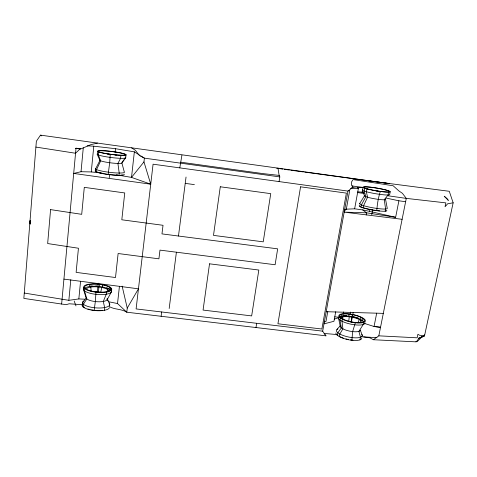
<?xml version="1.0" encoding="UTF-8"?>
<svg xmlns="http://www.w3.org/2000/svg" width="477" height="477" viewBox="0 0 477 477"><rect width="100%" height="100%" fill="white"/><g stroke="black" fill="none" stroke-linecap="round" stroke-linejoin="round"><path stroke-width="0.72" d="M424.542 334.8L424.53 335.796L421.239 337.412L422.187 336.523M82.712 304.326L81.454 304.69L69.183 303.771L66.279 304.654L61.628 304.046L76.022 148.138L80.905 148.878L90.994 144.597L97.445 143.082L389.447 183.603L304.708 172.108M24.273 293.045L68.849 300.325L70.799 279.766M140.626 155.776L144.394 158.143L143.965 161.894L150.732 184.188L73.691 173.437L81.024 171.714L83.284 147.792M68.849 300.325L78.836 298.924L80.541 281.519M81.024 171.714L91.268 171.935L93.79 146.189L115.506 148.711L134.353 151.835L139.373 154.989M83.624 288.585A14.083 4.198 4.8 0 0 83.564 289.682L84.471 290.827A14.083 4.198 4.8 0 0 101.202 294.607A14.083 4.198 4.8 0 0 111.385 290.684L111.612 288.579L110.598 287.464A14.095 4.156 4.8 0 0 103.02 284.686L99.544 284.143A14.095 4.156 4.8 0 0 83.773 287.542L83.564 289.682L86.134 298.012L86.826 298.906A10.661 3.297 4.6 0 0 99.472 301.792A10.661 3.297 4.6 0 0 107.2 298.685L109.668 303.861L109.454 305.87M124.02 174.111A14.632 1.944 6.9 0 1 113.764 175.113A14.632 1.944 6.9 0 1 96.3 171.917L95.299 171.303L95.531 168.989A14.644 1.902 6.9 0 1 95.525 168.488M109.448 307.695A13.72 4.394 4.5 0 1 97.672 310.742A13.72 4.394 4.5 0 1 83.135 306.979L82.259 305.793L82.527 303.068A13.732 4.347 4.5 0 1 83.576 300.909M125.689 155.961L125.845 154.482L124.747 153.964A14.417 1.52 7.2 0 0 116.883 152.199L113.329 151.662A14.417 1.52 7.2 0 0 97.582 151.418L97.284 154.423L99.931 160.409L100.713 160.838A11.144 1.306 7.1 0 0 112.59 163.08A11.144 1.306 7.1 0 0 121.903 163.039L125.684 157.869L126.006 154.9M83.773 287.542L84.679 288.674L84.471 290.827L86.826 298.906L83.409 304.248L83.135 306.979M96.3 171.917L96.533 169.597L100.713 160.838L98.274 154.947L98.578 151.93L97.582 151.418M89.622 286.492L89.837 284.393M348.717 321.742L349.224 316.758L351.925 317.175A10.798 3.118 11.7 0 1 359.282 319.512L360.94 320.484A10.798 3.118 11.7 0 1 362.323 322.333M94.106 310.497L95.34 301.577L95.972 292.139M108.13 174.51L109.704 162.735L110.247 154.315M97.344 292.401L98.298 283.213M109.239 177.849L109.609 174.254M85.437 287.762A13.201 3.929 4.8 0 1 99.216 286.474L99.437 284.387L102.698 284.894A13.213 3.894 4.8 0 1 109.805 287.5L110.753 288.543L110.604 289.95M115.124 152.348L115.506 148.711M110.527 290.654L109.579 289.599A13.201 3.929 4.8 0 0 102.477 286.981L102.698 284.894M104.356 310.3L104.648 307.564L103.276 301.476L106.264 294.226L106.496 292.073M120.902 155.305L120.58 158.316L117.92 163.444L119.208 173.038L118.964 175.357M109.579 289.599L109.805 287.5M368.471 180.825L449.28 191.289L453.15 202.803L447.629 203.792L445.047 206.75L445.87 202.88L406.291 198.384L402.397 193.304L398.933 190.955L393.131 185.744L353.052 179.585L351.603 181.856L351.454 184.909L353.052 187.062L347.989 191.092L322.673 331.163L325.958 335.838L126.781 312.208L117.527 303.551L119.441 286.26M134.353 151.835L131.515 177.402L150.732 184.188M122.136 286.128L127.252 308.1L126.781 312.208C121.462 308.762 114.784 309.728 109.346 306.628M161.119 316.281L161.661 311.97M179.799 167.886L181.916 155.138M169.18 308.5L176.401 252.202M178.476 236.032L186.042 177.039M98.292 292.168L98.977 287.017L101.756 287.452A11.227 3.345 4.8 0 1 107.802 289.688L108.601 290.582L108.017 291.924M255.994 327.538L256.668 323.293M279.081 181.582L279.814 176.913L279.045 174.856L277.996 168.238L276.863 168.303L279.069 168.608M351.042 322.106L351.925 317.175M327.794 311.392L325.964 321.516L323.949 322.029M30.224 220.32L30.057 223.999M335.707 311.719L333.954 321.283L323.889 323.901M344.597 209.254L354.638 208.807L358.394 188.349L357.112 187.544L363.069 187.425L362.121 192.547M340.363 317.95L342.391 319.179A13.553 3.882 11.6 0 0 360.016 322.989A13.553 3.882 11.6 0 0 363.659 318.523L361.578 317.318A13.553 3.882 11.6 0 0 352.36 314.415L348.973 313.89A13.553 3.882 11.6 0 0 340.363 317.95L339.982 319.989L341.359 327.896L337.859 332.773L337.376 335.373L339.332 336.649A13.195 4.102 11.9 0 0 353.511 340.411A13.195 4.102 11.9 0 0 361.775 338.11M386.853 210.584A14.048 1.813 9.8 0 1 378.458 210.9A14.048 1.813 9.8 0 1 363.152 207.894L360.958 207.131L361.363 204.931L365.865 196.703L364.201 191.056L364.732 188.2A13.839 1.413 9.5 0 1 372.883 187.467L376.341 187.986A13.839 1.413 9.5 0 1 385.935 189.971L388.171 190.633A13.839 1.413 9.5 0 1 385.064 191.992A13.839 1.413 9.5 0 1 366.914 188.862L364.732 188.2M341.174 316.364L341.55 314.361M343.213 314.116L343.619 311.946M342.391 319.179L342.009 321.23L342.891 328.862L339.821 334.037L339.332 336.649M363.152 207.894L363.569 205.682L367.552 197.245L366.378 191.736L366.914 188.862M366.205 215.014L366.61 212.825L362.651 209.892L354.638 208.807M339.839 316.99A12.694 3.673 11.7 0 1 348.794 316.15L349.17 314.152L352.342 314.647A12.7 3.637 11.6 0 1 360.988 317.378L362.937 318.505L362.55 320.52A12.694 3.673 11.7 0 1 363.778 321.653M350.118 314.218L350.529 312.047M405.539 201.705L398.897 200.793L395.636 217.291L369.544 211.353L369.943 209.242M362.55 320.52L360.6 319.381A12.694 3.673 11.7 0 0 351.966 316.645L352.342 314.647M351.334 322.243L353.201 312.393M371.72 214.811L372.65 209.916M351.901 340.268L352.64 331.616L355.329 322.762M380.336 191.462C378.243 197.728 377.301 204.078 376.752 210.685M360.6 319.381L360.988 317.378M359.974 339.868L360.481 337.257L358.895 331.354L363.212 324.527L363.605 322.476M388.606 192.136L388.045 195.004L384.271 199.774L385.601 209.021L385.177 211.228M390.222 191.676L389.673 194.521A13.827 1.467 9.6 0 1 381.457 194.568A13.827 1.467 9.6 0 1 366.378 191.736L364.201 191.056A13.827 1.467 9.6 0 1 362.884 189.709M376.687 313.174L374.051 326.512L380.664 327.311M361.459 336.673L369.997 337.835L373.366 339.731L378.821 335.838L406.291 198.384M100.838 291.817L101.756 287.452M453.15 202.803L424.53 335.796L418.895 338.378L416.284 341.866L373.366 339.731M30.289 220.338L29.95 221.781L30.236 223.999M30.355 220.356L29.95 221.781L30.278 223.212M106.973 291.745L107.802 289.688M357.911 322.816L359.282 319.512M360.01 322.41L360.94 320.484M107.247 299.544L111.469 291.781M127.252 308.1L138.461 288.818L63.93 279.111M359.569 203.727L364.464 195.85L362.407 190.013M97.445 143.082L40.521 135.134L36.371 141.186L23.85 298.387L61.628 304.046M122.207 162.097L123.871 159.765M124.7 158.602L125.529 157.44A14.405 1.574 7.2 0 1 115.476 157.988A14.405 1.574 7.2 0 1 98.274 154.947L97.284 154.423A14.405 1.574 7.2 0 1 97.272 154.005M86.134 298.012L82.527 303.068L83.409 304.248A13.732 4.347 4.5 0 0 99.711 308.005A13.732 4.347 4.5 0 0 109.668 303.861L109.018 303.092M143.965 161.894L131.515 177.402L119.304 175.303M336.977 329.452L340.179 325.88M422.461 336.38L417.244 341.574L415.849 341.46M80.315 148.669L75.551 153.248L35.9 147.077M343.923 211.233L346.284 209.385L349.707 190.496L348.371 190.502M418.484 338.187L424.53 335.796L419.557 335.265L417.906 334.27L417.148 337.817L378.821 335.838M334.252 319.077L338.932 317.664M361.596 187.521L363.069 187.425L352.014 185.947M350.517 188.373L358.394 188.349L351.74 187.527M326.19 311.708L383.311 313.371M78.836 298.924L84.787 299.21M87.172 145.825L93.79 146.189M357.81 191.826L363.683 192.285M363.689 336.863L376.949 337.704M336.965 334.556L325.087 333.53L324.074 333.667L324.396 334.031M91.268 171.935L102.054 173.062M279.254 175.411L263.209 173.64L180.586 162.18M322.673 331.163L136.1 308.923L153.075 164.195L347.989 191.092M380.67 327.3L374.057 326.501L364.148 323.334M334.776 316.8L339.01 317.318M402.111 219.301L344.185 212.134L366.61 212.825L395.636 217.291M75.3 148.323L80.47 149.015M185.231 183.377L194.389 184.623M280.524 168.804L282.754 169.114M284.191 169.305L289.39 170.021M290.785 170.206L303.39 171.947M357.619 192.577L364.213 193.483M279.814 176.913L144.394 158.143L139.373 155.49L135.361 150.267L131.586 147.852M388.004 195.773L406.434 198.414M348.794 316.15L351.966 316.645M99.216 286.474L102.477 286.981M99.615 292.186L98.208 291.966A8.508 2.582 4.7 0 0 94.589 291.793M116.43 174.809L117.867 175.053M108.231 301.661L117.527 303.551M362.651 209.892L369.544 211.353M386.102 198.056L398.897 200.793M361.715 207.203L363.778 207.912A13.171 1.699 9.8 0 0 365.764 208.473M362.21 192.076L363.945 192.881M40.521 135.134L41.684 135.879M325.177 334.932L325.958 335.838M107.009 299.031L107.85 300.868M74.173 300.993L75.974 305.912M362.281 335.522L360.302 330.048A10.25 3.077 11.8 0 1 353.892 331.73A10.25 3.077 11.8 0 1 342.891 328.862L341.359 327.896A10.25 3.077 11.8 0 1 340.202 326.095L338.467 317.688M121.796 162.681L124.264 171.839A14.644 1.902 6.9 0 1 114.009 172.781A14.644 1.902 6.9 0 1 96.533 169.597L95.531 168.989L99.931 160.409A11.144 1.306 7.1 0 1 99.914 160.063M385.559 199.362L387.276 208.395A14.06 1.771 9.8 0 1 378.881 208.676A14.06 1.771 9.8 0 1 363.569 205.682L361.363 204.931A14.06 1.771 9.8 0 1 360.069 203.351M90.803 287.041L91.196 291.471M342.736 316.943L342.909 319.077M360.958 207.131A14.048 1.813 9.8 0 1 359.67 205.515M379.68 210.888A13.171 1.699 9.8 0 1 377.17 210.613M376.508 210.53A13.171 1.699 9.8 0 1 373.783 210.124M373.092 210.011A13.171 1.699 9.8 0 1 366.491 208.658M360.439 206.565A13.171 1.699 9.8 0 1 360.028 206.046M385.982 210.435A13.171 1.699 9.8 0 1 385.631 210.828M385.124 198.975A10.697 1.216 9.7 0 1 380.413 199.595A10.697 1.216 9.7 0 1 367.552 197.245L365.865 196.703A10.697 1.216 9.7 0 1 364.827 195.594M372.543 190.353A13.106 1.389 9.6 0 1 373.837 190.538M375.822 190.848A13.106 1.389 9.6 0 1 379.114 191.438M102.495 310.294A13.004 4.162 4.5 0 1 94.202 310.265M93.522 310.187A13.004 4.162 4.5 0 1 91.512 309.871M90.242 309.609A13.004 4.162 4.5 0 1 87.893 308.977M84.84 307.671A13.004 4.162 4.5 0 1 83.809 306.938M89.688 286.17A14.083 4.198 4.8 0 1 92.246 285.962M95.734 285.956A14.083 4.198 4.8 0 1 97.165 286.033M106.633 287.762A14.083 4.198 4.8 0 1 108.512 288.49M111.612 288.579A14.095 4.156 4.8 0 1 101.428 292.449A14.095 4.156 4.8 0 1 84.679 288.674M110.753 288.543A13.213 3.894 4.8 0 1 101.202 292.168A13.213 3.894 4.8 0 1 85.514 288.639L84.656 287.577A13.213 3.894 4.8 0 1 99.437 284.387M82.259 305.793A13.72 4.394 4.5 0 1 82.324 304.642M86.456 288.907A11.227 3.345 4.8 0 1 98.977 287.017M361.858 334.371A13.201 4.054 11.9 0 1 355.55 337.847A13.201 4.054 11.9 0 1 339.821 334.037L337.859 332.773A13.201 4.054 11.9 0 1 337.829 328.951M352.986 340.131A12.509 3.888 11.9 0 1 350.452 339.851M348.496 339.511A12.509 3.888 11.9 0 1 345.908 338.903M343.464 338.151A12.509 3.888 11.9 0 1 339.833 336.589M337.972 335.379A12.509 3.888 11.9 0 1 337.144 334.58M365.03 322.863A13.541 3.917 11.7 0 1 356.587 324.98A13.541 3.917 11.7 0 1 342.009 321.23L339.982 319.989A13.541 3.917 11.7 0 1 339.052 316.776M342.653 315.726A13.541 3.917 11.7 0 1 346.654 315.702M353.344 316.692A13.541 3.917 11.7 0 1 355.353 317.187M356.003 317.372A13.541 3.917 11.7 0 1 358.489 318.183M362.937 318.505A12.7 3.637 11.6 0 1 359.515 322.685A12.7 3.637 11.6 0 1 343.005 319.119L341.103 317.968A12.7 3.637 11.6 0 1 349.17 314.152M337.376 335.373A13.195 4.102 11.9 0 1 335.921 332.976M341.144 318.207A10.798 3.118 11.7 0 1 349.224 316.758M351.114 321.915A8.181 2.415 11.7 0 1 352.491 322.225M125.845 154.482A14.417 1.52 7.2 0 1 115.792 154.953A14.417 1.52 7.2 0 1 98.578 151.93M95.299 171.303A14.632 1.944 6.9 0 1 95.299 170.784M107.438 154.023A13.654 1.497 7.2 0 1 112.948 154.649M114.999 154.947A13.654 1.497 7.2 0 1 116.316 155.156M122.488 174.892A13.714 1.825 6.9 0 1 120.824 175.125M117.813 175.184A13.714 1.825 6.9 0 1 111.856 174.815M111.141 174.743A13.714 1.825 6.9 0 1 104.719 173.861M104.052 173.747A13.714 1.825 6.9 0 1 102.144 173.378M101.553 173.252A13.714 1.825 6.9 0 1 97.153 171.97M50.58 209.612L47.664 243.55L78.443 248.237L76.123 272.373L115.506 277.531L118.129 253.52L158.907 258.826L159.98 250.115L275.11 264.747L277.668 248.845L161.971 233.897L163.027 225.299L121.814 219.784L124.747 192.946L84.298 187.348L81.704 214.328L50.58 209.612M209.528 263.817L203.065 310.074L251.659 315.911L258.82 270.036L209.528 263.817M220.285 186.775L213.493 235.382L263.221 241.839L270.745 193.65L220.285 186.775M300.564 186.817L277.93 323.764L321.874 329.017L346.38 193.119L300.564 186.817M446.818 198.444L444.248 196.238L448.356 200.394L446.818 198.444M367.725 188.975A13.117 1.342 9.5 0 0 389.178 191.861A13.117 1.342 9.5 0 0 372.829 187.533A13.117 1.342 9.5 0 0 367.725 188.975M103.974 153.195A13.666 1.437 7.2 0 0 125.272 154.798A13.666 1.437 7.2 0 0 106.049 150.953A13.666 1.437 7.2 0 0 103.974 153.195"/></g></svg>
